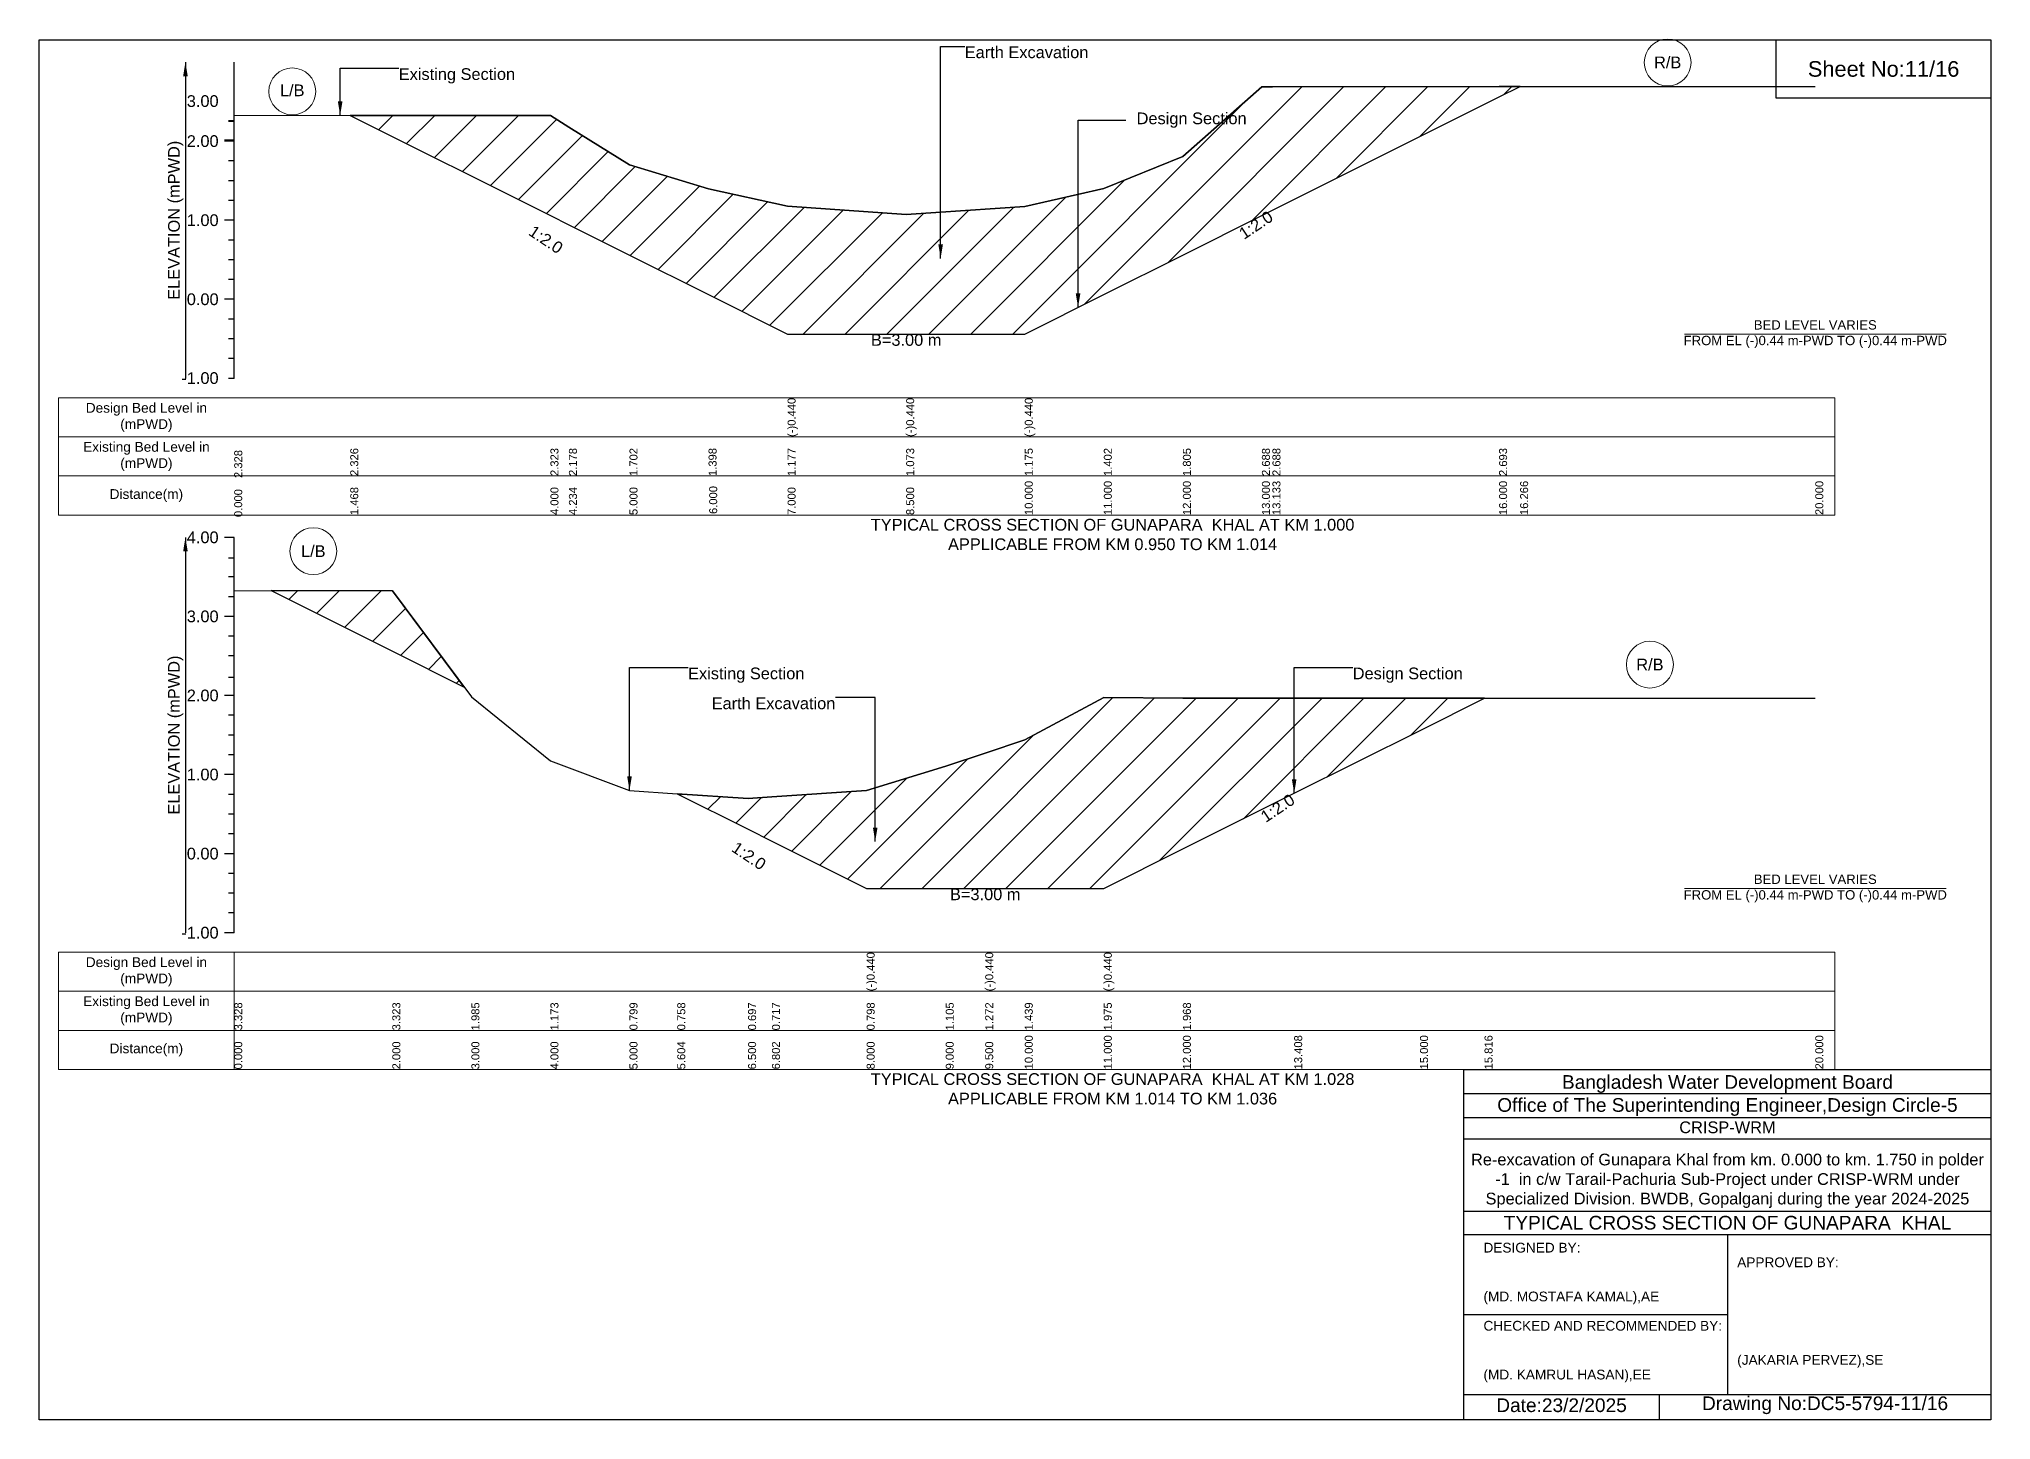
# Model space of a CAD drawing. Header units: inches. Extents: x 91000 to 268000, y -12452 to 3.
# Drawn here: x 200000 to 208000, y -5656 to 3 of the extents above; entities that cross this region are included whole.
import ezdxf

# ---------------------------------------------------------------- set-up
doc = ezdxf.new("R2010")
doc.units = ezdxf.units.IN
doc.header["$LTSCALE"] = 7
doc.header["$MEASUREMENT"] = 0
for name, color, linetype, lineweight in [('Cross section Data Border', 7, 'Continuous', 9), ('Cross Section Labels', 7, 'Continuous', 9), ('Existing_Bed_Level for Xsection', 7, 'Continuous', 25)]:
    doc.layers.add(name, color=color, linetype=linetype, lineweight=lineweight)
doc.styles.get("Standard").update_dxf_attribs({"font": 'arial.ttf'})
doc.dimstyles.get("Standard").update_dxf_attribs({"dimtxt": 0.18, "dimasz": 0.18, "dimexe": 0.18, "dimexo": 0.0625, "dimgap": 0.09, "dimtad": 0, "dimtih": 1, "dimtoh": 1, "dimdec": 4, "dimzin": 0, "dimdsep": 46, "dimtxsty": 'Standard', "dimcen": 0.09, "dimadec": 0, "dimazin": 0, "dimtfac": 1, "dimtdec": 4, "dimtofl": 0, "dimtmove": 0, "dimatfit": 3, "dimfxl": 1, "dimtolj": 1, "dimtzin": 0, "dimarcsym": 0})
pattern_1 = [(45, (0, -45.6), (-85.913474, 85.913474), [])]

msp = doc.modelspace()

# ---------------------------------------------------------------- hatches: boundary and pattern name
at = {"layer": 'Existing_Bed_Level for Xsection'}
h = msp.add_hatch(dxfattribs=at)
h.set_pattern_fill('ANSI31', color=256, scale=972, style=0)
h.set_pattern_definition([(45, (0, 480), (-85.913474, 85.913474), [])])
h.paths.add_polyline_path([(201275.5, -310), (202096, -720.2), (202171.8, -758.1), (202420, -882.2), (202744, -1044.2), (203068, -1206.2), (203554, -1206.2), (204040, -1206.2), (204364, -1044.2), (204688, -882.2), (205012, -720.2), (205055.1, -698.7), (205984, -234.2), (206070.2, -191.1), (205984, -191.1), (205055.1, -192.7), (205012, -192.7), (204688, -478.8), (204364, -609.4), (204040, -683), (203554, -716), (203068, -682.3), (202744, -610.7), (202420, -512.2), (202171.8, -358), (202096, -311)])
h = msp.add_hatch(dxfattribs=at)
h.set_pattern_fill('ANSI31', color=256, scale=972, style=0)
h.set_pattern_definition(pattern_1)
h.paths.add_polyline_path([(200951.1, -2257.5), (201448, -2506), (201743, -2653.5), (201448, -2258.8)])
h = msp.add_hatch(dxfattribs=at)
h.set_pattern_fill('ANSI31', color=256, scale=972, style=0)
h.set_pattern_definition(pattern_1)
h.paths.add_polyline_path([(202615.8, -3089.9), (202906, -3235), (203003.9, -3283.9), (203392, -3478), (203716, -3478), (203878, -3478), (204040, -3478), (204364, -3478), (204688, -3316), (205144.2, -3087.9), (205660, -2830), (205924.4, -2697.8), (205660, -2697.8), (205144.2, -2697.8), (204688, -2697.8), (204364, -2695.5), (204040, -2869.2), (203878, -2923.3), (203716, -2977.4), (203392, -3076.9), (203003.9, -3103), (202906, -3109.6)])

# ---------------------------------------------------------------- linework, layer by layer
for points in [[(200000, 0), (208000, 0), (208000, -5656), (200000, -5656)], [(207120, 0), (208000, 0), (208000, -240), (207120, -240)]]:
    msp.add_lwpolyline(points, close=True)
for points in [[(205840, -5656), (205840, -4219.4), (208000, -4219.4)], [(205840, -4318.4), (208000, -4318.4)], [(205840, -4416.3), (208000, -4416.3)], [(205840, -4504), (208000, -4504)], [(205840, -4800), (208000, -4800)], [(205840, -4896), (208000, -4896)], [(206920, -4896), (206920, -5552)], [(205840, -5224), (206920, -5224)], [(205840, -5552), (208000, -5552)], [(206640, -5552), (206640, -5656)]]:
    msp.add_lwpolyline(points)
at = {"layer": 'Cross section Data Border'}
for points in [[(200080, -1467.7), (207360, -1467.7), (207360, -1947.7), (200080, -1947.7)], [(200080, -3739.4), (207360, -3739.4), (207360, -4219.4), (200080, -4219.4)]]:
    msp.add_lwpolyline(points, close=True, dxfattribs=at)
for points in [[(200080, -1627.7), (207360, -1627.7)], [(200080, -1787.7), (207360, -1787.7)], [(200800, -2039.4), (200800, -2473.3)], [(200800, -3739.4), (200800, -4219.4)], [(200080, -3899.4), (207360, -3899.4)], [(200080, -4059.4), (207360, -4059.4)]]:
    msp.add_lwpolyline(points, dxfattribs=at)
at = {"layer": 'Cross Section Labels'}
for points in [[(206744.2, -1206.2), (207815.8, -1206.2)], [(206744.2, -3478), (207815.8, -3478)]]:
    msp.add_lwpolyline(points, dxfattribs=at)
for centre in [(206675.1, -93.1), (201037.8, -211.7), (201124, -2096), (206602.2, -2560.6)]:
    msp.add_circle(centre, 96, dxfattribs=at)
at = {"layer": 'Existing_Bed_Level for Xsection'}
for points in [[(200800, -1387.7), (200800, -1063.7), (200800, -739.7), (200800, -415.7), (200800, -91.7)], [(200800, -309.4), (201275.5, -310), (202096, -311), (202171.8, -358), (202420, -512.2), (202744, -610.7), (203068, -682.3), (203068, -682.3), (203554, -716), (203554, -716), (204040, -683), (204040, -683), (204364, -609.4), (204688, -478.8), (205012, -192.7), (205055.1, -192.7), (205984, -191.1), (206070.2, -191.1), (207280, -191.1)], [(200800, -332.7), (200776, -332.7)], [(200800, -334.7), (200776, -334.7)], [(200800, -411.7), (200760, -411.7)], [(200800, -415.7), (200760, -415.7)], [(200800, -413.7), (200776, -413.7)], [(200800, -496.7), (200776, -496.7)], [(200800, -577.7), (200776, -577.7)], [(200800, -658.7), (200776, -658.7)], [(200800, -739.7), (200760, -739.7)], [(200800, -820.7), (200776, -820.7)], [(200800, -901.7), (200776, -901.7)], [(200800, -982.7), (200776, -982.7)], [(200800, -1063.7), (200760, -1063.7)], [(200800, -1144.7), (200776, -1144.7)], [(200800, -1225.7), (200776, -1225.7)], [(200800, -1306.7), (200776, -1306.7)], [(200800, -1387.7), (200776, -1387.7)], [(200800, -2039.4), (200760, -2039.4)], [(200800, -3659.4), (200800, -3335.4), (200800, -3011.4), (200800, -2687.4), (200800, -2363.4), (200800, -2039.4)], [(200800, -2123.9), (200776, -2123.9)], [(200800, -2201.4), (200776, -2201.4)], [(200800, -2282.4), (200776, -2282.4)], [(200800, -2257.2), (201448, -2258.8), (201772, -2692.3), (202096, -2955.4), (202420, -3076.6), (202615.8, -3089.9), (202906, -3109.6), (203003.9, -3103), (203392, -3076.9), (203392, -3076.9), (203716, -2977.4), (203878, -2923.3), (203878, -2923.3), (204040, -2869.2), (204364, -2695.5), (204364, -2695.5), (204688, -2697.8), (205144.2, -2697.8), (205660, -2697.8), (205924.4, -2697.8), (207280, -2697.8)], [(200800, -2363.4), (200760, -2363.4)], [(200800, -2444.4), (200776, -2444.4)], [(200800, -2524.1), (200776, -2524.1)], [(200800, -2613.2), (200776, -2613.2)], [(200800, -2687.4), (200760, -2687.4)], [(200800, -2768.4), (200776, -2768.4)], [(200800, -2849.4), (200776, -2849.4)], [(200800, -2930.4), (200776, -2930.4)], [(200800, -3011.4), (200760, -3011.4)], [(200800, -3092.4), (200776, -3092.4)], [(200800, -3173.4), (200776, -3173.4)], [(200800, -3254.4), (200776, -3254.4)], [(200800, -3335.4), (200760, -3335.4)], [(200800, -3416.4), (200776, -3416.4)], [(200800, -3497.4), (200776, -3497.4)], [(200800, -3578.4), (200776, -3578.4)], [(200800, -3659.4), (200760, -3659.4)]]:
    msp.add_lwpolyline(points, dxfattribs=at)
for points in [[(201275.5, -310), (202096, -720.2), (202171.8, -758.1), (202420, -882.2), (202744, -1044.2), (203068, -1206.2), (203068, -1206.2), (203554, -1206.2), (203554, -1206.2), (204040, -1206.2), (204040, -1206.2), (204364, -1044.2), (204688, -882.2), (205012, -720.2), (205055.1, -698.7), (205984, -234.2), (206070.2, -191.1), (206070.2, -191.1), (206070.2, -191.1), (205984, -191.1), (205055.1, -192.7), (205012, -192.7), (204688, -478.8), (204364, -609.4), (204040, -683), (204040, -683), (203554, -716), (203554, -716), (203068, -682.3), (203068, -682.3), (202744, -610.7), (202420, -512.2), (202171.8, -358), (202096, -311)], [(200951.1, -2257.5), (201448, -2506), (201743, -2653.5), (201448, -2258.8)], [(202615.8, -3089.9), (202615.8, -3089.9), (202906, -3235), (203003.9, -3283.9), (203392, -3478), (203392, -3478), (203716, -3478), (203878, -3478), (203878, -3478), (204040, -3478), (204364, -3478), (204364, -3478), (204688, -3316), (205144.2, -3087.9), (205660, -2830), (205924.4, -2697.8), (205924.4, -2697.8), (205924.4, -2697.8), (205660, -2697.8), (205144.2, -2697.8), (204688, -2697.8), (204364, -2695.5), (204364, -2695.5), (204040, -2869.2), (203878, -2923.3), (203878, -2923.3), (203716, -2977.4), (203392, -3076.9), (203392, -3076.9), (203003.9, -3103), (202906, -3109.6), (202615.8, -3089.9)]]:
    msp.add_lwpolyline(points, close=True, dxfattribs=at)

# ---------------------------------------------------------------- texts
at = {"attachment_point": 5}
for s, insert, char_height in [('Sheet No:11/16', (207560, -120), 64), ('Bangladesh Water Development Board', (206920, -4279.4), 56), ('Office of The Superintending Engineer,Design Circle-5', (206920, -4373.7), 56)]:
    msp.add_mtext(s, dxfattribs=dict(at, insert=insert, char_height=char_height))
for s, insert, char_height, width, attachment_point in [('CRISP-WRM', (206920, -4457.1), 48, 2240, 5), ('Re-excavation of Gunapara Khal from km. 0.000 to km. 1.750 in polder -1  in c/w Tarail-Pachuria Sub-Project under CRISP-WRM under Specialized Division. BWDB, Gopalganj during the year 2024-2025', (206920, -4676), 48, 2160, 5), ('TYPICAL CROSS SECTION OF GUNAPARA  KHAL', (206920, -4848), 56, 2240, 5), ('DESIGNED BY:^J^J^J(MD. MOSTAFA KAMAL),AE', (205920, -5056), 40, 1120, 4), ('APPROVED BY:^J^J^J^J^J^J(JAKARIA PERVEZ),SE', (206960, -5216), 40, 1120, 4), ('CHECKED AND RECOMMENDED BY:^J^J^J(MD. KAMRUL HASAN),EE', (205920, -5376), 40, 1120, 4), ('Date:23/2/2025 ', (206240, -5596), 56, 1120, 5), ('Drawing No:DC5-5794-11/16', (207320, -5596), 56, 1760, 5)]:
    msp.add_mtext(s, dxfattribs=dict(insert=insert, char_height=char_height, width=width, attachment_point=attachment_point))
at = {"layer": 'Cross section Data Border', "char_height": 40, "width": 640, "attachment_point": 5}
for s, insert in [('Design Bed Level in (mPWD)', (200440, -1547.7)), ('Existing Bed Level in (mPWD)', (200440, -1707.7)), ('Distance(m)', (200440, -1867.7)), ('Design Bed Level in (mPWD)', (200440, -3819.4)), ('Existing Bed Level in (mPWD)', (200440, -3979.4)), ('Distance(m)', (200440, -4139.4))]:
    msp.add_mtext(s, dxfattribs=dict(at, insert=insert))
at = {"layer": 'Cross Section Labels'}
for s, insert, char_height, attachment_point in [('Earth Excavation', (203794, -27.4), 48, 1), ('R/B', (206675.1, -93.1), 48, 5), ('Existing Section', (201474.2, -116.7), 48, 1), ('L/B', (201037.8, -207.6), 48, 5), ('Design Section', (204498.5, -298.1), 48, 1), ('BED LEVEL VARIES ^JFROM EL (-)0.44 m-PWD TO (-)0.44 m-PWD', (207280, -1206.2), 38.4, 5), ('B=3.00 m', (203554, -1206.2), 48, 2), ('TYPICAL CROSS SECTION OF GUNAPARA  KHAL AT KM 1.000^JAPPLICABLE FROM KM 0.950 TO KM 1.014', (204400, -2027.7), 48, 5), ('L/B', (201124, -2096), 48, 5), ('R/B', (206602.2, -2560.6), 48, 5), ('Existing Section', (202660, -2572.7), 48, 1), ('Design Section', (205384.2, -2572.7), 48, 1), ('Earth Excavation', (203263.7, -2695.3), 48, 3), ('BED LEVEL VARIES ^JFROM EL (-)0.44 m-PWD TO (-)0.44 m-PWD', (207280, -3478), 38.4, 5), ('B=3.00 m', (203878, -3478), 48, 2), ('TYPICAL CROSS SECTION OF GUNAPARA  KHAL AT KM 1.028^JAPPLICABLE FROM KM 1.014 TO KM 1.036', (204400, -4299.4), 48, 5)]:
    msp.add_mtext(s, dxfattribs=dict(at, insert=insert, char_height=char_height, attachment_point=attachment_point))
at = {"layer": 'Cross Section Labels', "char_height": 48, "attachment_point": 2}
for insert, rotation in [((204974.1, -739.2), 33.69007), ((202090.8, -798.6), 326.30993), ((205063.2, -3128.4), 33.69007), ((202922.9, -3324.4), 326.30993)]:
    msp.add_mtext('1:2.0', dxfattribs=dict(at, insert=insert, rotation=rotation))
at = {"layer": 'Existing_Bed_Level for Xsection', "char_height": 48, "attachment_point": 6}
for s, insert in [('3.00', (200736, -251.7)), ('2.00', (200736, -415.7)), ('1.00', (200736, -739.7)), ('0.00', (200736, -1063.7)), ('-1.00', (200736, -1386.9)), ('4.00', (200736, -2039.4)), ('3.00', (200736, -2363.4)), ('2.00', (200736, -2687.4)), ('1.00', (200736, -3011.4)), ('0.00', (200736, -3335.4)), ('-1.00', (200736, -3659.4))]:
    msp.add_mtext(s, dxfattribs=dict(at, insert=insert))
at = {"layer": 'Existing_Bed_Level for Xsection', "rotation": 90}
for s, insert, char_height, attachment_point in [('ELEVATION (mPWD)', (200560, -739.7), 48, 5), ('(-)0.440', (203068, -1627.7), 32.8, 1), ('(-)0.440', (203554, -1627.7), 32.8, 1), ('(-)0.440', (204040, -1627.7), 32.8, 1), ('2.326', (201275.5, -1787.7), 32.8, 1), ('2.323', (202096, -1787.7), 32.8, 1), ('2.178', (202171.8, -1787.7), 32.8, 1), ('1.702', (202420, -1787.7), 32.8, 1), ('1.398', (202744, -1787.7), 32.8, 1), ('1.177', (203068, -1787.7), 32.8, 1), ('1.073', (203554, -1787.7), 32.8, 1), ('1.175', (204040, -1787.7), 32.8, 1), ('1.402', (204364, -1787.7), 32.8, 1), ('1.805', (204688, -1787.7), 32.8, 1), ('2.688', (205012, -1787.7), 32.8, 1), ('2.688', (205055.1, -1787.7), 32.8, 1), ('2.693', (205984, -1787.7), 32.8, 1), ('2.328', (200800, -1796), 32.8, 1), ('1.468', (201275.5, -1947.7), 32.8, 1), ('4.000', (202096, -1947.7), 32.8, 1), ('4.234', (202171.8, -1947.7), 32.8, 1), ('5.000', (202420, -1947.7), 32.8, 1), ('6.000', (202746.7, -1943.5), 32.8, 1), ('7.000', (203068, -1947.7), 32.8, 1), ('8.500', (203554, -1947.7), 32.8, 1), ('10.000', (204040, -1947.7), 32.8, 1), ('11.000', (204364, -1947.7), 32.8, 1), ('12.000', (204688, -1947.7), 32.8, 1), ('13.000', (205012, -1947.7), 32.8, 1), ('13.133', (205055.1, -1947.7), 32.8, 1), ('16.000', (205984, -1947.7), 32.8, 1), ('16.266', (206070.2, -1947.7), 32.8, 1), ('20.000', (207280, -1947.7), 32.8, 1), ('0.000', (200800, -1956), 32.8, 1), ('ELEVATION (mPWD)', (200560, -2849.4), 48, 5), ('(-)0.440', (203392, -3899.4), 32.8, 1), ('(-)0.440', (203878, -3899.4), 32.8, 1), ('(-)0.440', (204364, -3899.4), 32.8, 1), ('3.328', (200800, -4059.4), 32.8, 1), ('3.323', (201448, -4059.4), 32.8, 1), ('1.985', (201772, -4059.4), 32.8, 1), ('1.173', (202096, -4059.4), 32.8, 1), ('0.799', (202420, -4059.4), 32.8, 1), ('0.758', (202615.8, -4059.4), 32.8, 1), ('0.697', (202906, -4059.4), 32.8, 1), ('0.717', (203003.9, -4059.4), 32.8, 1), ('0.798', (203392, -4059.4), 32.8, 1), ('1.105', (203716, -4059.4), 32.8, 1), ('1.272', (203878, -4059.4), 32.8, 1), ('1.439', (204040, -4059.4), 32.8, 1), ('1.975', (204364, -4059.4), 32.8, 1), ('1.968', (204688, -4059.4), 32.8, 1), ('0.000', (200800, -4219.4), 32.8, 1), ('2.000', (201448, -4219.4), 32.8, 1), ('3.000', (201772, -4219.4), 32.8, 1), ('4.000', (202096, -4219.4), 32.8, 1), ('5.000', (202420, -4219.4), 32.8, 1), ('5.604', (202615.8, -4219.4), 32.8, 1), ('6.500', (202906, -4219.4), 32.8, 1), ('6.802', (203003.9, -4219.4), 32.8, 1), ('8.000', (203392, -4219.4), 32.8, 1), ('9.000', (203716, -4219.4), 32.8, 1), ('9.500', (203878, -4219.4), 32.8, 1), ('10.000', (204040, -4219.4), 32.8, 1), ('11.000', (204364, -4219.4), 32.8, 1), ('12.000', (204688, -4219.4), 32.8, 1), ('13.408', (205144.2, -4219.4), 32.8, 1), ('15.000', (205660, -4219.4), 32.8, 1), ('15.816', (205924.4, -4219.4), 32.8, 1), ('20.000', (207280, -4219.4), 32.8, 1)]:
    msp.add_mtext(s, dxfattribs=dict(at, insert=insert, char_height=char_height, attachment_point=attachment_point))

# ---------------------------------------------------------------- leaders
at = {"layer": 'Cross Section Labels', "annotation_type": 0, "has_hookline": 1}
for points, hookline_direction, text_width in [([(203695.2, -895.9), (203695.2, -27.4), (203793.9, -27.4)], 0, 497), ([(201234.2, -309.9), (201234.2, -116.7), (201474.1, -116.7)], 0, 467.2), ([(204258.5, -1097), (204258.5, -329.8), (204454.5, -329.8)], 0, 441.2), ([(202420, -3076.6), (202420, -2572.7), (202659.9, -2572.7)], 0, 467.2), ([(205144.2, -3087.9), (205144.2, -2572.7), (205384.1, -2572.7)], 0, 441.2), ([(203427.1, -3285.8), (203427.1, -2695.3), (203263.8, -2695.3)], 1, 497)]:
    msp.add_leader(points, dimstyle='Standard', override={"dimasz": 57.6}, dxfattribs=dict(at, hookline_direction=hookline_direction, text_width=text_width))
at = {"layer": 'Existing_Bed_Level for Xsection'}
for points in [[(200600, -91.7), (200600, -1387.7)], [(200600, -2039.4), (200600, -3659.4)]]:
    msp.add_leader(points, dimstyle='Standard', override={"dimasz": 57.6}, dxfattribs=at)

doc.saveas('drawing.dxf')
